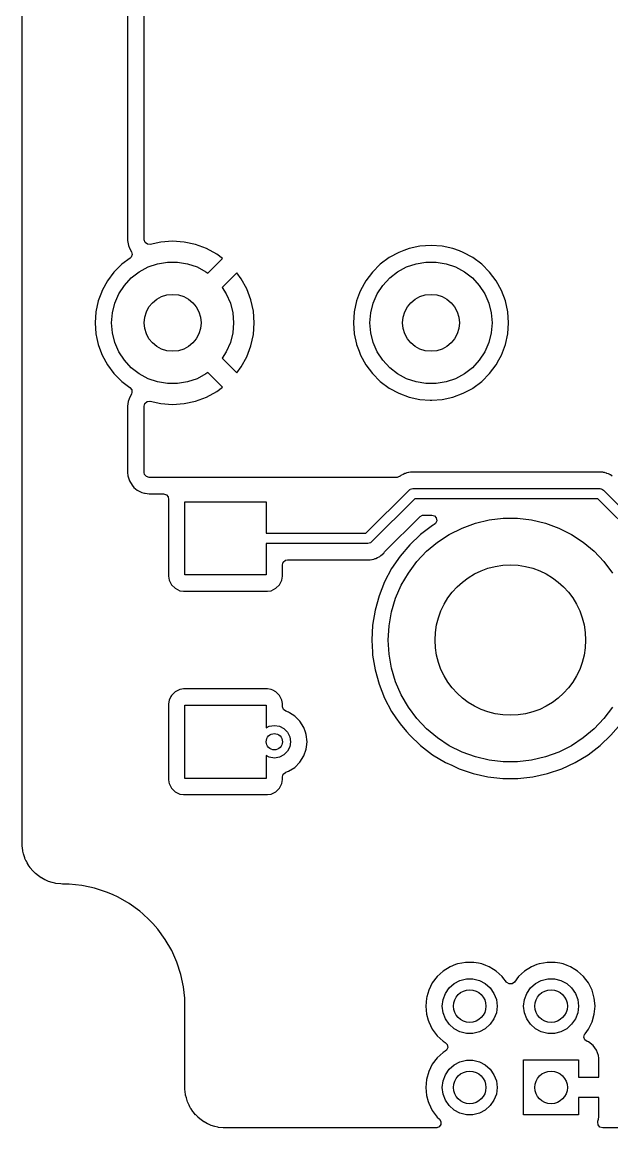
# Model space of a CAD drawing. Extents: x 0.71 to 7.56, y -5.16 to -0.79.
# Drawn here: x 0.709 to 1.279, y -5.157 to -4.087 of the extents above; entities that cross this region are included whole.
import ezdxf

# ---------------------------------------------------------------- set-up
doc = ezdxf.new("R2010")
doc.units = 0
doc.header["$MEASUREMENT"] = 0
doc.layers.add('BLACK', color=7, linetype='CONTINUOUS')

msp = doc.modelspace()

# ---------------------------------------------------------------- linework, layer by layer
at = {"layer": 'BLACK', "linetype": 'CONTINUOUS'}
for p, q in [((0.708865, -4.82014), (0.708762, -2.77289)), ((0.810807, -3.81559), (0.810807, -4.29759)), ((0.826772, -4.29731), (0.826772, -3.81559)), ((0.810807, -4.29759), (0.81083, -4.29823)), ((0.81083, -4.29823), (0.810834, -4.29834)), ((0.810834, -4.29834), (0.810834, -4.29834)), ((0.810834, -4.29834), (0.811826, -4.30323)), ((0.826784, -4.29766), (0.826772, -4.29731)), ((0.827745, -4.30023), (0.826784, -4.29766)), ((0.829947, -4.30188), (0.827745, -4.30023)), ((0.832691, -4.30208), (0.829947, -4.30188)), ((0.843096, -4.29981), (0.832691, -4.30208)), ((0.854331, -4.29901), (0.843096, -4.29981)), ((0.865565, -4.29981), (0.854331, -4.29901)), ((0.854331, -4.29901), (0.854331, -4.29901)), ((0.876571, -4.30221), (0.865565, -4.29981)), ((0.887124, -4.30615), (0.876571, -4.30221)), ((1.10433, -4.30294), (1.09366, -4.3037)), ((1.11501, -4.3037), (1.10433, -4.30294)), ((1.10433, -4.30294), (1.10433, -4.30294)), ((0.811826, -4.30323), (0.811826, -4.30324)), ((0.811826, -4.30324), (0.812787, -4.30581)), ((0.812787, -4.30581), (0.812787, -4.30581)), ((0.812787, -4.30581), (0.812787, -4.30581)), ((0.812787, -4.30581), (0.814538, -4.30913)), ((0.815085, -4.31183), (0.814087, -4.31439)), ((0.814538, -4.30913), (0.815085, -4.31183)), ((0.897009, -4.31154), (0.887124, -4.30615)), ((0.887124, -4.30615), (0.887124, -4.30615)), ((0.89701, -4.31154), (0.897009, -4.31154)), ((0.902621, -4.31574), (0.89701, -4.31154)), ((1.07317, -4.30972), (1.06378, -4.31485)), ((1.07818, -4.30785), (1.07317, -4.30972)), ((1.0832, -4.30598), (1.07818, -4.30785)), ((1.09365, -4.3037), (1.0832, -4.30598)), ((1.0832, -4.30598), (1.0832, -4.30598)), ((1.0832, -4.30598), (1.0832, -4.30598)), ((1.09366, -4.3037), (1.09365, -4.3037)), ((1.12546, -4.30598), (1.11501, -4.3037)), ((1.11501, -4.3037), (1.11501, -4.3037)), ((1.13175, -4.30832), (1.12546, -4.30598)), ((1.12546, -4.30598), (1.12546, -4.30598)), ((1.12546, -4.30598), (1.12546, -4.30598)), ((1.13549, -4.30972), (1.13175, -4.30832)), ((1.14489, -4.31485), (1.13549, -4.30972)), ((1.13549, -4.30972), (1.13549, -4.30972)), ((0.805207, -4.32126), (0.797639, -4.32883)), ((0.813146, -4.31532), (0.805207, -4.32126)), ((0.805207, -4.32126), (0.805207, -4.32126)), ((0.814087, -4.31439), (0.813146, -4.31532)), ((0.822031, -4.32851), (0.830609, -4.32387)), ((0.830609, -4.32387), (0.839834, -4.3207)), ((0.839834, -4.3207), (0.849454, -4.3191)), ((0.849454, -4.3191), (0.859207, -4.3191)), ((0.859207, -4.3191), (0.868828, -4.3207)), ((0.868828, -4.3207), (0.878053, -4.32387)), ((0.878053, -4.32387), (0.886631, -4.32851)), ((0.888441, -4.32992), (0.902621, -4.31574)), ((0.902621, -4.31574), (0.902621, -4.31574)), ((1.05521, -4.32126), (1.04764, -4.32883)), ((1.06378, -4.31485), (1.05521, -4.32126)), ((1.05521, -4.32126), (1.05521, -4.32126)), ((1.06378, -4.31485), (1.06378, -4.31485)), ((1.07203, -4.32851), (1.08061, -4.32387)), ((1.08061, -4.32387), (1.08983, -4.3207)), ((1.08983, -4.3207), (1.09945, -4.3191)), ((1.09945, -4.3191), (1.10921, -4.3191)), ((1.10921, -4.3191), (1.11883, -4.3207)), ((1.11883, -4.3207), (1.12805, -4.32387)), ((1.12805, -4.32387), (1.13663, -4.32851)), ((1.15345, -4.32126), (1.14489, -4.31485)), ((1.14489, -4.31485), (1.14489, -4.31485)), ((1.14489, -4.31485), (1.14489, -4.31485)), ((1.16102, -4.32883), (1.15345, -4.32126)), ((1.15345, -4.32126), (1.15345, -4.32126)), ((1.15345, -4.32126), (1.15345, -4.32126)), ((0.797639, -4.32883), (0.791225, -4.3374)), ((0.797639, -4.32883), (0.797639, -4.32883)), ((0.807728, -4.34168), (0.814334, -4.3345)), ((0.814334, -4.3345), (0.822031, -4.32851)), ((0.886631, -4.32851), (0.888441, -4.32992)), ((0.91654, -4.32966), (0.902352, -4.34385)), ((0.92074, -4.33527), (0.91654, -4.32966)), ((1.04764, -4.32883), (1.04122, -4.3374)), ((1.04764, -4.32883), (1.04764, -4.32883)), ((1.05773, -4.34168), (1.06433, -4.3345)), ((1.06433, -4.3345), (1.07203, -4.32851)), ((1.13663, -4.32851), (1.14433, -4.3345)), ((1.14433, -4.3345), (1.15093, -4.34168)), ((1.16744, -4.3374), (1.16102, -4.32883)), ((1.16102, -4.32883), (1.16102, -4.32883)), ((1.16102, -4.32883), (1.16102, -4.32883)), ((0.791225, -4.3374), (0.786096, -4.34679)), ((0.791225, -4.3374), (0.791225, -4.3374)), ((0.802393, -4.34985), (0.807728, -4.34168)), ((0.902352, -4.34385), (0.906268, -4.34985)), ((0.926138, -4.34516), (0.92074, -4.33527)), ((0.92074, -4.33527), (0.92074, -4.33527)), ((0.930074, -4.35571), (0.926138, -4.34516)), ((1.04122, -4.3374), (1.0361, -4.34679)), ((1.04122, -4.3374), (1.04122, -4.3374)), ((1.05239, -4.34985), (1.05773, -4.34168)), ((1.15093, -4.34168), (1.15627, -4.34985)), ((1.17257, -4.34679), (1.16744, -4.3374)), ((1.16744, -4.3374), (1.16744, -4.3374)), ((1.16744, -4.3374), (1.16744, -4.3374)), ((0.785434, -4.34856), (0.782355, -4.35682)), ((0.786096, -4.34679), (0.785434, -4.34856)), ((0.798475, -4.35878), (0.802393, -4.34985)), ((0.906268, -4.34985), (0.910186, -4.35878)), ((0.932468, -4.36672), (0.930074, -4.35571)), ((1.0353, -4.34893), (1.03236, -4.35682)), ((1.0361, -4.34679), (1.0353, -4.34893)), ((1.04848, -4.35878), (1.05239, -4.34985)), ((1.15627, -4.34985), (1.16019, -4.35878)), ((1.17631, -4.35682), (1.17257, -4.34679)), ((1.17257, -4.34679), (1.17257, -4.34679)), ((1.17257, -4.34679), (1.17257, -4.34679)), ((0.782355, -4.35682), (0.78008, -4.36728)), ((0.782355, -4.35682), (0.782355, -4.35682)), ((0.782355, -4.35682), (0.782355, -4.35682)), ((0.796081, -4.36823), (0.798475, -4.35878)), ((0.910186, -4.35878), (0.91258, -4.36823)), ((0.933272, -4.37795), (0.932468, -4.36672)), ((1.03236, -4.35682), (1.03008, -4.36728)), ((1.03236, -4.35682), (1.03236, -4.35682)), ((1.03236, -4.35682), (1.03236, -4.35682)), ((1.04608, -4.36823), (1.04848, -4.35878)), ((1.16019, -4.35878), (1.16258, -4.36823)), ((1.17858, -4.36728), (1.17631, -4.35682)), ((0.78008, -4.36728), (0.779317, -4.37795)), ((0.78008, -4.36728), (0.78008, -4.36728)), ((0.795276, -4.37795), (0.796081, -4.36823)), ((0.91258, -4.36823), (0.913386, -4.37795)), ((1.03008, -4.36728), (1.02932, -4.37795)), ((1.03008, -4.36728), (1.03008, -4.36728)), ((1.04528, -4.37795), (1.04608, -4.36823)), ((1.16258, -4.36823), (1.16339, -4.37795)), ((1.17934, -4.37795), (1.17858, -4.36728)), ((0.779317, -4.37795), (0.779317, -4.37795)), ((0.779317, -4.37795), (0.78008, -4.38863)), ((0.78008, -4.38863), (0.78008, -4.38863)), ((0.78008, -4.38863), (0.781074, -4.3932)), ((0.796081, -4.38767), (0.795276, -4.37795)), ((0.798475, -4.39713), (0.796081, -4.38767)), ((0.91258, -4.38767), (0.910186, -4.39713)), ((0.913386, -4.37795), (0.91258, -4.38767)), ((0.932468, -4.38919), (0.933272, -4.37795)), ((0.933272, -4.37795), (0.933272, -4.37795)), ((1.02932, -4.37795), (1.02932, -4.37795)), ((1.02932, -4.37795), (1.03008, -4.38863)), ((1.03008, -4.38863), (1.03008, -4.38863)), ((1.03008, -4.38863), (1.03226, -4.39865)), ((1.04608, -4.38767), (1.04528, -4.37795)), ((1.04848, -4.39713), (1.04608, -4.38767)), ((1.16258, -4.38767), (1.16019, -4.39713)), ((1.16339, -4.37795), (1.16258, -4.38767)), ((1.17631, -4.39909), (1.17858, -4.38863)), ((1.17858, -4.38863), (1.17934, -4.37795)), ((1.17934, -4.37795), (1.17934, -4.37795)), ((0.781074, -4.3932), (0.782355, -4.39909)), ((0.782355, -4.39909), (0.784614, -4.40514)), ((0.802393, -4.40606), (0.798475, -4.39713)), ((0.910186, -4.39713), (0.906268, -4.40606)), ((0.930074, -4.40019), (0.932468, -4.38919)), ((1.03226, -4.39865), (1.03236, -4.39909)), ((1.03236, -4.39909), (1.03475, -4.40551)), ((1.05239, -4.40606), (1.04848, -4.39713)), ((1.16019, -4.39713), (1.15627, -4.40606)), ((1.17257, -4.40911), (1.17631, -4.39909)), ((0.784614, -4.40514), (0.786096, -4.40911)), ((0.786096, -4.40911), (0.791225, -4.41851)), ((0.807728, -4.41423), (0.802393, -4.40606)), ((0.906268, -4.40606), (0.902352, -4.41205)), ((0.926138, -4.41075), (0.930074, -4.40019)), ((1.03475, -4.40551), (1.0361, -4.40911)), ((1.0361, -4.40911), (1.04122, -4.41851)), ((1.05773, -4.41423), (1.05239, -4.40606)), ((1.15627, -4.40606), (1.15093, -4.41423)), ((1.17009, -4.41365), (1.17257, -4.40911)), ((1.17257, -4.40911), (1.17257, -4.40911)), ((1.17257, -4.40911), (1.17257, -4.40911)), ((0.791225, -4.41851), (0.791225, -4.41851)), ((0.791225, -4.41851), (0.791225, -4.41851)), ((0.791225, -4.41851), (0.797639, -4.42708)), ((0.814334, -4.4214), (0.807728, -4.41423)), ((0.902352, -4.41205), (0.91654, -4.42624)), ((0.91654, -4.42624), (0.92074, -4.42063)), ((0.92074, -4.42063), (0.926138, -4.41075)), ((1.04122, -4.41851), (1.04122, -4.41851)), ((1.04122, -4.41851), (1.04122, -4.41851)), ((1.04122, -4.41851), (1.04764, -4.42708)), ((1.06433, -4.4214), (1.05773, -4.41423)), ((1.15093, -4.41423), (1.14433, -4.4214)), ((1.16102, -4.42708), (1.16744, -4.41851)), ((1.16744, -4.41851), (1.17009, -4.41365)), ((0.797639, -4.42708), (0.797639, -4.42708)), ((0.797639, -4.42708), (0.797639, -4.42708)), ((0.797639, -4.42708), (0.805207, -4.43464)), ((0.822031, -4.42739), (0.814334, -4.4214)), ((0.830609, -4.43203), (0.822031, -4.42739)), ((0.886631, -4.42739), (0.878053, -4.43203)), ((0.888441, -4.42598), (0.886631, -4.42739)), ((0.902621, -4.44016), (0.888441, -4.42598)), ((0.91654, -4.42624), (0.91654, -4.42624)), ((1.04764, -4.42708), (1.04764, -4.42708)), ((1.04764, -4.42708), (1.04764, -4.42708)), ((1.04764, -4.42708), (1.05521, -4.43464)), ((1.07203, -4.42739), (1.06433, -4.4214)), ((1.08061, -4.43203), (1.07203, -4.42739)), ((1.13663, -4.42739), (1.12805, -4.43203)), ((1.14433, -4.4214), (1.13663, -4.42739)), ((1.15345, -4.43464), (1.16102, -4.42708)), ((0.805207, -4.43464), (0.805207, -4.43464)), ((0.805207, -4.43464), (0.805207, -4.43464)), ((0.805207, -4.43464), (0.81309, -4.44055)), ((0.81309, -4.44055), (0.814738, -4.44275)), ((0.839834, -4.4352), (0.830609, -4.43203)), ((0.849454, -4.43681), (0.839834, -4.4352)), ((0.859207, -4.43681), (0.849454, -4.43681)), ((0.868828, -4.4352), (0.859207, -4.43681)), ((0.878053, -4.43203), (0.868828, -4.4352)), ((0.89701, -4.44436), (0.902621, -4.44016)), ((0.902621, -4.44016), (0.902621, -4.44016)), ((1.05521, -4.43464), (1.05521, -4.43464)), ((1.05521, -4.43464), (1.05521, -4.43464)), ((1.05521, -4.43464), (1.06378, -4.44106)), ((1.06378, -4.44106), (1.06378, -4.44106)), ((1.06378, -4.44106), (1.06378, -4.44106)), ((1.06378, -4.44106), (1.07317, -4.44619)), ((1.08983, -4.4352), (1.08061, -4.43203)), ((1.09945, -4.43681), (1.08983, -4.4352)), ((1.10921, -4.43681), (1.09945, -4.43681)), ((1.11883, -4.4352), (1.10921, -4.43681)), ((1.12805, -4.43203), (1.11883, -4.4352)), ((1.13549, -4.44619), (1.14431, -4.44137)), ((1.14431, -4.44137), (1.14489, -4.44106)), ((1.14489, -4.44106), (1.15345, -4.43464)), ((0.812229, -4.45146), (0.811454, -4.4541)), ((0.814518, -4.44663), (0.812229, -4.45146)), ((0.814934, -4.44549), (0.814464, -4.44661)), ((0.814464, -4.44661), (0.814518, -4.44663)), ((0.814738, -4.44275), (0.814934, -4.44549)), ((0.876571, -4.4537), (0.887124, -4.44976)), ((0.887124, -4.44976), (0.89701, -4.44436)), ((1.07317, -4.44619), (1.07317, -4.44619)), ((1.07317, -4.44619), (1.07317, -4.44619)), ((1.07317, -4.44619), (1.07317, -4.44619)), ((1.07317, -4.44619), (1.0832, -4.44993)), ((1.0832, -4.44993), (1.09366, -4.4522)), ((1.09366, -4.4522), (1.10357, -4.45291)), ((1.10504, -4.45292), (1.11501, -4.4522)), ((1.11501, -4.4522), (1.12546, -4.44993)), ((1.12546, -4.44993), (1.13549, -4.44619)), ((1.13549, -4.44619), (1.13549, -4.44619)), ((1.13549, -4.44619), (1.13549, -4.44619)), ((0.811454, -4.4541), (0.810807, -4.4586)), ((0.810807, -4.4586), (0.810807, -4.52268)), ((0.811454, -4.4541), (0.811454, -4.4541)), ((0.826772, -4.4586), (0.827547, -4.45596)), ((0.826772, -4.52268), (0.826772, -4.4586)), ((0.827547, -4.45596), (0.829626, -4.45416)), ((0.829626, -4.45416), (0.832348, -4.45377)), ((0.832348, -4.45377), (0.832691, -4.45383)), ((0.832691, -4.45383), (0.843096, -4.45609)), ((0.843096, -4.45609), (0.843096, -4.45609)), ((0.843096, -4.45609), (0.854331, -4.45689)), ((0.854331, -4.45689), (0.865565, -4.45609)), ((0.854331, -4.45689), (0.854331, -4.45689)), ((0.865565, -4.45609), (0.876571, -4.4537)), ((1.10357, -4.45291), (1.10433, -4.45297)), ((1.10433, -4.45297), (1.10504, -4.45292)), ((1.10433, -4.45297), (1.10433, -4.45297)), ((1.10433, -4.45297), (1.10433, -4.45297)), ((0.810807, -4.52268), (0.811172, -4.52607)), ((0.811172, -4.52607), (0.811566, -4.52788)), ((0.827213, -4.52471), (0.826772, -4.52268)), ((0.829014, -4.52678), (0.827213, -4.52471)), ((0.831654, -4.52756), (0.829014, -4.52678)), ((1.07118, -4.52756), (0.831654, -4.52756)), ((1.07156, -4.52754), (1.07118, -4.52756)), ((1.07366, -4.52675), (1.07156, -4.52754)), ((1.0737, -4.52683), (1.07366, -4.52675)), ((1.074, -4.52667), (1.0737, -4.52683)), ((1.07435, -4.52647), (1.074, -4.52667)), ((1.074, -4.52667), (1.074, -4.52667)), ((1.07457, -4.52635), (1.07435, -4.52647)), ((1.07525, -4.52588), (1.07457, -4.52635)), ((1.07576, -4.52546), (1.07525, -4.52588)), ((1.07728, -4.5248), (1.07576, -4.52546)), ((1.07576, -4.52546), (1.07576, -4.52546)), ((1.07751, -4.52469), (1.07728, -4.5248)), ((1.07895, -4.52388), (1.07751, -4.52469)), ((1.07959, -4.52372), (1.07895, -4.52388)), ((1.07895, -4.52388), (1.07895, -4.52388)), ((1.08038, -4.52346), (1.07959, -4.52372)), ((1.08098, -4.5232), (1.08038, -4.52346)), ((1.08262, -4.52297), (1.08098, -4.5232)), ((1.08287, -4.52293), (1.08262, -4.52297)), ((1.08448, -4.52253), (1.08287, -4.52293)), ((1.08697, -4.52262), (1.08448, -4.52253)), ((1.08448, -4.52253), (1.08448, -4.52253)), ((1.08448, -4.52253), (1.08448, -4.52253)), ((1.26553, -4.52262), (1.08697, -4.52262)), ((1.26636, -4.52255), (1.26553, -4.52262)), ((1.26664, -4.5225), (1.26636, -4.52255)), ((1.267, -4.52244), (1.26664, -4.5225)), ((1.26795, -4.52253), (1.267, -4.52244)), ((1.267, -4.52244), (1.267, -4.52244)), ((1.26865, -4.52261), (1.26795, -4.52253)), ((1.2689, -4.52262), (1.26865, -4.52261)), ((1.27056, -4.52262), (1.2689, -4.52262)), ((1.27119, -4.52279), (1.27056, -4.52262)), ((1.27056, -4.52262), (1.27056, -4.52262)), ((1.27201, -4.52295), (1.27119, -4.52279)), ((1.27266, -4.52302), (1.27201, -4.52295)), ((1.27287, -4.5231), (1.27266, -4.52302)), ((1.27266, -4.52302), (1.27266, -4.52302)), ((1.27266, -4.52302), (1.27266, -4.52302)), ((1.2742, -4.52363), (1.27287, -4.5231)), ((1.27444, -4.52371), (1.2742, -4.52363)), ((1.27604, -4.52415), (1.27444, -4.52371)), ((1.2766, -4.52449), (1.27604, -4.52415)), ((1.27734, -4.52486), (1.2766, -4.52449)), ((1.27761, -4.52497), (1.27734, -4.52486)), ((1.27795, -4.5251), (1.27761, -4.52497)), ((1.27927, -4.52611), (1.27795, -4.5251)), ((1.27948, -4.52625), (1.27927, -4.52611)), ((0.811566, -4.52788), (0.811613, -4.5281)), ((0.811613, -4.5281), (0.812507, -4.53092)), ((0.812507, -4.53092), (0.812508, -4.53092)), ((0.812508, -4.53092), (0.812508, -4.53092)), ((0.812508, -4.53092), (0.815148, -4.53516)), ((0.815148, -4.53516), (0.816949, -4.53724)), ((0.816949, -4.53724), (0.816949, -4.53724)), ((0.816949, -4.53724), (0.816949, -4.53724)), ((0.816949, -4.53724), (0.820003, -4.53996)), ((1.08545, -4.53873), (1.08661, -4.53839)), ((1.08661, -4.53839), (1.26772, -4.53839)), ((1.26772, -4.53839), (1.26859, -4.53851)), ((0.820003, -4.53996), (0.820003, -4.53996)), ((0.820003, -4.53996), (0.820003, -4.53996)), ((0.820003, -4.53996), (0.824516, -4.5421)), ((0.824516, -4.5421), (0.824516, -4.5421)), ((0.824516, -4.5421), (0.824516, -4.5421)), ((0.824516, -4.5421), (0.827156, -4.54288)), ((0.827156, -4.54288), (0.827156, -4.54288)), ((0.827156, -4.54288), (0.827156, -4.54288)), ((0.827156, -4.54288), (0.827778, -4.54297)), ((0.827778, -4.54297), (0.831654, -4.54352)), ((0.831654, -4.54352), (0.845674, -4.54352)), ((0.845674, -4.54352), (0.848314, -4.5443)), ((0.848314, -4.5443), (0.850115, -4.54638)), ((0.850115, -4.54638), (0.850507, -4.5491)), ((0.850496, -4.54917), (0.850374, -4.54994)), ((0.850507, -4.5491), (0.850496, -4.54917)), ((1.04127, -4.58169), (1.08313, -4.53983)), ((1.08865, -4.54823), (1.04679, -4.59009)), ((1.08313, -4.53983), (1.08384, -4.5393)), ((1.08384, -4.5393), (1.08395, -4.53917)), ((1.08395, -4.53917), (1.08406, -4.53914)), ((1.08406, -4.53914), (1.08426, -4.53899)), ((1.08426, -4.53899), (1.08545, -4.53873)), ((1.26568, -4.54823), (1.08865, -4.54823)), ((1.31739, -4.59994), (1.26568, -4.54823)), ((1.26859, -4.53851), (1.26876, -4.5385)), ((1.26876, -4.5385), (1.26886, -4.53855)), ((1.26886, -4.53855), (1.2691, -4.53859)), ((1.2691, -4.53859), (1.27013, -4.53924)), ((1.27013, -4.53924), (1.2712, -4.53983)), ((1.2712, -4.53983), (1.3229, -4.59154)), ((0.850374, -4.54994), (0.850374, -4.62329)), ((0.866142, -4.62205), (0.866142, -4.55118)), ((0.866142, -4.55118), (0.944882, -4.55118)), ((0.944882, -4.55118), (0.944882, -4.58169)), ((1.05948, -4.5997), (1.09375, -4.56543)), ((1.09375, -4.56543), (1.09617, -4.56411)), ((1.09617, -4.56411), (1.09721, -4.564)), ((1.09721, -4.564), (1.10502, -4.564)), ((1.10502, -4.564), (1.10766, -4.56477)), ((1.10766, -4.56477), (1.10946, -4.56685)), ((1.10985, -4.56957), (1.10871, -4.57207)), ((1.10946, -4.56685), (1.10985, -4.56957)), ((1.14723, -4.57189), (1.16059, -4.56872)), ((1.16059, -4.56872), (1.17423, -4.56713)), ((1.17423, -4.56713), (1.18797, -4.56713)), ((1.18797, -4.56713), (1.20161, -4.56872)), ((1.20161, -4.56872), (1.21498, -4.57189)), ((1.10586, -4.57407), (1.0943, -4.58285)), ((1.1065, -4.57368), (1.10586, -4.57407)), ((1.10753, -4.57306), (1.1065, -4.57368)), ((1.10871, -4.57207), (1.10753, -4.57306)), ((1.12205, -4.58275), (1.13432, -4.57659)), ((1.13432, -4.57659), (1.14723, -4.57189)), ((1.21498, -4.57189), (1.22788, -4.57659)), ((1.22788, -4.57659), (1.24016, -4.58275)), ((0.944882, -4.58169), (1.04127, -4.58169)), ((1.04331, -4.59154), (0.944882, -4.59154)), ((0.944882, -4.59154), (0.944882, -4.62205)), ((1.04448, -4.59119), (1.04331, -4.59154)), ((1.04567, -4.59093), (1.04448, -4.59119)), ((1.04586, -4.59078), (1.04567, -4.59093)), ((1.04597, -4.59075), (1.04586, -4.59078)), ((1.04608, -4.59062), (1.04597, -4.59075)), ((1.04679, -4.59009), (1.04608, -4.59062)), ((1.0943, -4.58285), (1.08376, -4.59284)), ((1.0943, -4.58285), (1.0943, -4.58285)), ((1.10005, -4.59913), (1.11057, -4.5903)), ((1.11057, -4.5903), (1.12205, -4.58275)), ((1.24016, -4.58275), (1.25163, -4.5903)), ((1.25163, -4.5903), (1.26215, -4.59913)), ((1.05593, -4.60325), (1.0571, -4.60208)), ((1.0571, -4.60208), (1.05728, -4.60191)), ((1.05728, -4.60191), (1.05857, -4.60087)), ((1.05857, -4.60087), (1.05895, -4.60033)), ((1.05895, -4.60033), (1.05948, -4.5997)), ((1.08376, -4.59284), (1.07437, -4.6039)), ((1.09062, -4.60912), (1.10005, -4.59913)), ((1.26215, -4.59913), (1.27158, -4.60912)), ((0.96065, -4.61219), (0.961425, -4.60955)), ((0.96065, -4.62329), (0.96065, -4.61219)), ((0.961425, -4.60955), (0.963504, -4.60774)), ((0.963504, -4.60774), (0.965531, -4.6073)), ((0.965531, -4.6073), (1.04295, -4.6073)), ((1.04295, -4.6073), (1.04544, -4.60739)), ((1.04544, -4.60739), (1.04705, -4.607)), ((1.04705, -4.607), (1.0473, -4.60695)), ((1.0473, -4.60695), (1.04894, -4.60672)), ((1.04894, -4.60672), (1.04954, -4.60646)), ((1.04954, -4.60646), (1.05033, -4.6062)), ((1.05033, -4.6062), (1.05097, -4.60604)), ((1.05097, -4.60604), (1.05241, -4.60523)), ((1.05241, -4.60523), (1.05264, -4.60512)), ((1.05264, -4.60512), (1.05416, -4.60446)), ((1.05416, -4.60446), (1.05467, -4.60404)), ((1.05467, -4.60404), (1.05535, -4.60358)), ((1.05535, -4.60358), (1.05593, -4.60325)), ((1.07437, -4.6039), (1.06622, -4.61592)), ((1.08242, -4.62014), (1.09062, -4.60912)), ((1.27158, -4.60912), (1.27978, -4.62014)), ((0.850374, -4.62329), (0.850647, -4.62501)), ((0.944882, -4.62205), (0.866142, -4.62205)), ((0.960065, -4.62698), (0.96065, -4.62329)), ((1.06622, -4.61592), (1.05942, -4.62874)), ((1.06622, -4.61592), (1.06622, -4.61592)), ((1.07556, -4.63203), (1.08242, -4.62014)), ((0.850647, -4.62501), (0.850959, -4.62698)), ((0.850959, -4.62698), (0.853226, -4.63143)), ((0.853226, -4.63143), (0.853226, -4.63143)), ((0.853226, -4.63143), (0.853227, -4.63143)), ((0.853227, -4.63143), (0.856758, -4.63496)), ((0.954265, -4.63496), (0.957797, -4.63143)), ((0.957797, -4.63143), (0.960065, -4.62698)), ((0.960065, -4.62698), (0.960065, -4.62698)), ((0.960065, -4.62698), (0.960065, -4.62698)), ((1.05942, -4.62874), (1.05405, -4.64223)), ((1.05942, -4.62874), (1.05942, -4.62874)), ((1.07012, -4.64464), (1.07556, -4.63203)), ((0.856758, -4.63496), (0.856758, -4.63496)), ((0.856758, -4.63496), (0.856758, -4.63496)), ((0.856758, -4.63496), (0.861208, -4.63723)), ((0.861208, -4.63723), (0.861209, -4.63723)), ((0.861209, -4.63723), (0.864901, -4.63781)), ((0.864901, -4.63781), (0.864901, -4.63781)), ((0.864901, -4.63781), (0.946123, -4.63781)), ((0.946123, -4.63781), (0.949815, -4.63723)), ((0.949815, -4.63723), (0.954265, -4.63496)), ((1.05405, -4.64223), (1.05016, -4.65622)), ((1.05405, -4.64223), (1.05405, -4.64223)), ((1.06618, -4.6578), (1.07012, -4.64464)), ((1.05016, -4.65622), (1.04781, -4.67054)), ((1.05016, -4.65622), (1.05016, -4.65622)), ((1.06379, -4.67133), (1.06618, -4.6578)), ((1.04781, -4.67054), (1.04703, -4.68504)), ((1.04781, -4.67054), (1.04781, -4.67054)), ((1.04781, -4.67054), (1.04781, -4.67054)), ((1.06299, -4.68504), (1.06379, -4.67133)), ((1.04703, -4.68504), (1.04767, -4.69685)), ((1.06379, -4.69875), (1.06299, -4.68504)), ((1.04767, -4.69685), (1.04781, -4.69954)), ((1.06618, -4.71228), (1.06379, -4.69875)), ((1.04781, -4.69954), (1.04781, -4.69954)), ((1.04781, -4.69954), (1.05016, -4.71386)), ((1.05016, -4.71386), (1.05016, -4.71386)), ((1.05016, -4.71386), (1.05405, -4.72785)), ((1.07012, -4.72544), (1.06618, -4.71228)), ((1.05405, -4.72785), (1.05405, -4.72785)), ((1.05405, -4.72785), (1.05942, -4.74134)), ((1.07556, -4.73805), (1.07012, -4.72544)), ((0.852763, -4.73956), (0.850959, -4.7431)), ((0.853226, -4.73865), (0.852763, -4.73956)), ((0.853227, -4.73865), (0.853226, -4.73865)), ((0.853226, -4.73865), (0.853226, -4.73865)), ((0.856758, -4.73512), (0.853227, -4.73865)), ((0.861209, -4.73285), (0.856758, -4.73512)), ((0.856758, -4.73512), (0.856758, -4.73512)), ((0.856758, -4.73512), (0.856758, -4.73512)), ((0.861713, -4.73277), (0.861209, -4.73285)), ((0.864901, -4.73226), (0.861713, -4.73277)), ((0.946123, -4.73226), (0.864901, -4.73226)), ((0.949815, -4.73285), (0.946123, -4.73226)), ((0.951241, -4.73358), (0.949815, -4.73285)), ((0.954265, -4.73512), (0.951241, -4.73358)), ((0.954266, -4.73512), (0.954265, -4.73512)), ((0.957797, -4.73865), (0.954266, -4.73512)), ((0.954266, -4.73512), (0.954266, -4.73512)), ((0.960065, -4.7431), (0.957797, -4.73865)), ((0.957797, -4.73865), (0.957797, -4.73865)), ((0.957797, -4.73865), (0.957797, -4.73865)), ((1.05942, -4.74134), (1.05942, -4.74134)), ((1.05942, -4.74134), (1.06622, -4.75416)), ((1.08242, -4.74994), (1.07556, -4.73805)), ((0.850959, -4.7431), (0.850374, -4.74679)), ((0.850374, -4.74679), (0.850374, -4.82014)), ((0.866142, -4.8189), (0.866142, -4.74803)), ((0.866142, -4.74803), (0.944882, -4.74803)), ((0.944882, -4.74803), (0.944882, -4.77002)), ((0.960574, -4.74631), (0.960065, -4.7431)), ((0.96065, -4.74679), (0.960574, -4.74631)), ((0.96065, -4.74937), (0.96065, -4.74679)), ((0.96067, -4.74982), (0.96065, -4.74937)), ((0.961684, -4.75238), (0.96067, -4.74982)), ((0.963919, -4.75398), (0.961684, -4.75238)), ((1.09062, -4.76096), (1.08242, -4.74994)), ((1.27978, -4.74994), (1.27158, -4.76096)), ((0.966517, -4.75489), (0.963919, -4.75398)), ((0.967577, -4.75556), (0.966517, -4.75489)), ((0.966517, -4.75489), (0.966517, -4.75489)), ((0.97253, -4.75867), (0.967577, -4.75556)), ((0.977552, -4.76369), (0.97253, -4.75867)), ((1.06622, -4.75416), (1.06622, -4.75416)), ((1.06622, -4.75416), (1.06622, -4.75416)), ((1.06622, -4.75416), (1.07029, -4.76017)), ((1.07029, -4.76017), (1.07437, -4.76618)), ((1.10005, -4.77095), (1.09062, -4.76096)), ((1.27158, -4.76096), (1.26215, -4.77095)), ((0.944882, -4.77002), (0.947889, -4.76849)), ((0.947889, -4.76849), (0.952756, -4.76772)), ((0.952756, -4.76772), (0.957622, -4.76849)), ((0.957622, -4.76849), (0.962012, -4.77072)), ((0.962012, -4.77072), (0.965496, -4.77421)), ((0.98133, -4.7697), (0.977552, -4.76369)), ((0.982961, -4.77436), (0.98133, -4.7697)), ((1.07437, -4.76618), (1.08065, -4.77358)), ((1.08065, -4.77358), (1.08376, -4.77724)), ((1.11057, -4.77978), (1.10005, -4.77095)), ((1.26215, -4.77095), (1.25163, -4.77978)), ((1.27844, -4.77724), (1.28784, -4.76618)), ((0.965496, -4.77421), (0.967733, -4.7786)), ((0.967733, -4.7786), (0.968504, -4.78346)), ((0.968504, -4.78346), (0.967733, -4.78833)), ((0.983676, -4.77641), (0.982961, -4.77436)), ((0.984471, -4.78346), (0.983676, -4.77641)), ((0.983676, -4.77641), (0.983676, -4.77641)), ((0.983898, -4.78855), (0.984471, -4.78346)), ((0.984471, -4.78346), (0.984471, -4.78346)), ((1.08376, -4.77724), (1.0943, -4.78723)), ((1.12205, -4.78733), (1.11057, -4.77978)), ((1.25163, -4.77978), (1.24016, -4.78733)), ((1.2679, -4.78723), (1.27844, -4.77724)), ((0.965496, -4.79272), (0.962012, -4.7962)), ((0.967733, -4.78833), (0.965496, -4.79272)), ((0.98133, -4.79723), (0.983676, -4.79052)), ((0.983676, -4.79052), (0.983898, -4.78855)), ((1.0943, -4.78723), (1.10586, -4.79601)), ((1.13432, -4.79349), (1.12205, -4.78733)), ((1.14723, -4.79819), (1.13432, -4.79349)), ((1.22788, -4.79349), (1.21498, -4.79819)), ((1.24016, -4.78733), (1.22788, -4.79349)), ((1.25634, -4.79601), (1.2679, -4.78723)), ((0.947889, -4.79844), (0.944882, -4.79691)), ((0.944882, -4.79691), (0.944882, -4.8189)), ((0.952756, -4.79921), (0.947889, -4.79844)), ((0.957622, -4.79844), (0.952756, -4.79921)), ((0.962012, -4.7962), (0.957622, -4.79844)), ((0.97253, -4.80826), (0.977552, -4.80324)), ((0.977552, -4.80324), (0.98133, -4.79723)), ((1.10586, -4.79601), (1.1183, -4.8035)), ((1.1183, -4.8035), (1.1183, -4.8035)), ((1.1183, -4.8035), (1.1183, -4.8035)), ((1.1183, -4.8035), (1.1183, -4.8035)), ((1.1183, -4.8035), (1.12434, -4.80629)), ((1.16059, -4.80136), (1.14723, -4.79819)), ((1.17423, -4.80295), (1.16059, -4.80136)), ((1.18797, -4.80295), (1.17423, -4.80295)), ((1.20161, -4.80136), (1.18797, -4.80295)), ((1.21498, -4.79819), (1.20161, -4.80136)), ((1.23073, -4.80959), (1.2439, -4.8035)), ((1.2439, -4.8035), (1.25634, -4.79601)), ((0.96065, -4.81756), (0.961425, -4.81492)), ((0.961425, -4.81492), (0.963503, -4.81312)), ((0.963503, -4.81312), (0.963919, -4.81295)), ((0.963919, -4.81295), (0.966517, -4.81204)), ((0.966517, -4.81204), (0.97253, -4.80826)), ((1.12434, -4.80629), (1.13148, -4.80959)), ((1.13148, -4.80959), (1.14523, -4.81423)), ((1.14523, -4.81423), (1.15941, -4.81735)), ((1.20279, -4.81735), (1.21697, -4.81423)), ((1.21697, -4.81423), (1.23073, -4.80959)), ((0.708869, -4.88387), (0.708865, -4.82014)), ((0.850374, -4.82014), (0.850785, -4.82274)), ((0.850785, -4.82274), (0.850959, -4.82383)), ((0.850959, -4.82383), (0.853226, -4.82828)), ((0.944882, -4.8189), (0.866142, -4.8189)), ((0.957797, -4.82828), (0.960065, -4.82383)), ((0.960065, -4.82383), (0.96065, -4.82014)), ((0.960065, -4.82383), (0.960065, -4.82383)), ((0.960065, -4.82383), (0.960065, -4.82383)), ((0.96065, -4.82014), (0.96065, -4.81756)), ((0.96065, -4.82014), (0.96065, -4.82014)), ((0.96065, -4.82014), (0.96065, -4.82014)), ((1.15941, -4.81735), (1.17384, -4.81892)), ((1.17384, -4.81892), (1.17384, -4.81892)), ((1.17384, -4.81892), (1.18836, -4.81892)), ((1.18836, -4.81892), (1.20279, -4.81735)), ((1.18836, -4.81892), (1.18836, -4.81892)), ((0.853226, -4.82828), (0.853226, -4.82828)), ((0.853226, -4.82828), (0.853227, -4.82828)), ((0.853227, -4.82828), (0.856758, -4.83181)), ((0.856758, -4.83181), (0.856758, -4.83181)), ((0.856758, -4.83181), (0.856758, -4.83181)), ((0.856758, -4.83181), (0.861208, -4.83408)), ((0.861208, -4.83408), (0.861209, -4.83408)), ((0.861209, -4.83408), (0.864901, -4.83467)), ((0.864901, -4.83467), (0.864901, -4.83467)), ((0.864901, -4.83467), (0.946123, -4.83467)), ((0.946123, -4.83467), (0.949815, -4.83408)), ((0.949815, -4.83408), (0.954265, -4.83181)), ((0.954265, -4.83181), (0.957797, -4.82828)), ((0.70888, -4.88411), (0.708869, -4.88387)), ((0.709327, -4.88865), (0.70888, -4.88411)), ((0.70947, -4.88944), (0.709327, -4.88865)), ((0.710173, -4.89206), (0.70947, -4.88944)), ((0.711287, -4.89573), (0.710173, -4.89206)), ((0.711534, -4.89638), (0.711287, -4.89573)), ((0.712772, -4.89903), (0.711534, -4.89638)), ((0.71283, -4.89915), (0.712772, -4.89903)), ((0.713621, -4.90063), (0.71283, -4.89915)), ((0.714597, -4.90245), (0.713621, -4.90063)), ((0.71475, -4.9027), (0.714597, -4.90245)), ((0.716574, -4.90531), (0.71475, -4.9027)), ((0.716687, -4.90546), (0.716574, -4.90531)), ((0.71902, -4.9083), (0.716687, -4.90546)), ((0.71918, -4.90848), (0.71902, -4.9083)), ((0.721444, -4.91074), (0.71918, -4.90848)), ((0.721622, -4.9109), (0.721444, -4.91074)), ((0.724464, -4.91323), (0.721622, -4.9109)), ((0.724613, -4.91335), (0.724464, -4.91323)), ((0.727218, -4.91517), (0.724613, -4.91335)), ((0.727467, -4.91532), (0.727218, -4.91517)), ((0.730772, -4.91709), (0.727467, -4.91532)), ((0.73089, -4.91715), (0.730772, -4.91709)), ((0.731631, -4.9175), (0.73089, -4.91715)), ((0.733544, -4.91839), (0.731631, -4.9175)), ((0.73419, -4.91863), (0.733544, -4.91839)), ((0.737861, -4.91975), (0.73419, -4.91863)), ((0.740484, -4.92045), (0.737861, -4.91975)), ((0.741269, -4.92059), (0.740484, -4.92045)), ((0.746242, -4.92108), (0.741269, -4.92059)), ((0.747835, -4.92122), (0.746242, -4.92108)), ((0.747925, -4.92123), (0.747835, -4.92122)), ((0.748138, -4.92124), (0.747925, -4.92123)), ((0.754222, -4.92124), (0.748138, -4.92124)), ((0.766536, -4.92253), (0.754222, -4.92124)), ((0.754222, -4.92124), (0.754222, -4.92124)), ((0.768205, -4.92289), (0.766536, -4.92253)), ((0.778648, -4.92511), (0.768205, -4.92289)), ((0.790423, -4.92893), (0.778648, -4.92511)), ((0.778648, -4.92511), (0.778648, -4.92511)), ((0.790424, -4.92893), (0.790423, -4.92893)), ((0.790423, -4.92893), (0.790423, -4.92893)), ((0.79616, -4.93149), (0.790424, -4.92893)), ((0.801735, -4.93397), (0.79616, -4.93149)), ((0.812458, -4.94016), (0.801735, -4.93397)), ((0.801735, -4.93397), (0.801735, -4.93397)), ((0.822475, -4.94744), (0.812458, -4.94016)), ((0.812458, -4.94016), (0.812458, -4.94016)), ((0.825455, -4.95012), (0.822475, -4.94744)), ((0.822475, -4.94744), (0.822475, -4.94744)), ((0.831677, -4.95572), (0.825455, -4.95012)), ((0.835141, -4.95957), (0.831677, -4.95572)), ((0.839962, -4.96493), (0.835141, -4.95957)), ((0.84724, -4.97494), (0.839962, -4.96493)), ((0.839962, -4.96493), (0.839962, -4.96493)), ((0.85343, -4.98567), (0.84724, -4.97494)), ((0.84724, -4.97494), (0.84724, -4.97494)), ((0.858467, -4.99698), (0.85343, -4.98567)), ((0.85343, -4.98567), (0.85343, -4.98567)), ((0.85343, -4.98567), (0.85343, -4.98567)), ((0.862293, -5.00875), (0.858467, -4.99698)), ((1.1301, -4.99847), (1.12805, -4.99926)), ((1.13426, -4.99769), (1.1301, -4.99847)), ((1.1301, -4.99847), (1.1301, -4.99847)), ((1.1301, -4.99847), (1.1301, -4.99847)), ((1.13781, -4.99703), (1.13426, -4.99769)), ((1.14566, -4.99703), (1.13781, -4.99703)), ((1.15026, -4.99789), (1.14566, -4.99703)), ((1.15337, -4.99847), (1.15026, -4.99789)), ((1.15746, -5.00005), (1.15337, -4.99847)), ((1.15337, -4.99847), (1.15337, -4.99847)), ((1.20884, -4.99847), (1.20679, -4.99926)), ((1.213, -4.99769), (1.20884, -4.99847)), ((1.20884, -4.99847), (1.20884, -4.99847)), ((1.20884, -4.99847), (1.20884, -4.99847)), ((1.21655, -4.99703), (1.213, -4.99769)), ((1.2244, -4.99703), (1.21655, -4.99703)), ((1.229, -4.99789), (1.2244, -4.99703)), ((1.23211, -4.99847), (1.229, -4.99789)), ((1.2362, -5.00005), (1.23211, -4.99847)), ((1.23211, -4.99847), (1.23211, -4.99847)), ((0.864867, -5.02087), (0.862293, -5.00875)), ((1.11611, -5.00544), (1.11031, -5.01072)), ((1.12278, -5.0013), (1.11611, -5.00544)), ((1.12805, -4.99926), (1.12278, -5.0013)), ((1.12278, -5.0013), (1.12278, -5.0013)), ((1.16069, -5.0013), (1.15746, -5.00005)), ((1.16482, -5.00386), (1.16069, -5.0013)), ((1.16069, -5.0013), (1.16069, -5.0013)), ((1.16736, -5.00544), (1.16482, -5.00386)), ((1.17316, -5.01072), (1.16736, -5.00544)), ((1.19485, -5.00544), (1.18905, -5.01072)), ((1.20152, -5.0013), (1.19485, -5.00544)), ((1.20679, -4.99926), (1.20152, -5.0013)), ((1.20152, -5.0013), (1.20152, -5.0013)), ((1.23943, -5.0013), (1.2362, -5.00005)), ((1.24356, -5.00386), (1.23943, -5.0013)), ((1.23943, -5.0013), (1.23943, -5.0013)), ((1.2461, -5.00544), (1.24356, -5.00386)), ((1.2519, -5.01072), (1.2461, -5.00544)), ((1.2461, -5.00544), (1.2461, -5.00544)), ((1.10558, -5.01698), (1.10208, -5.02401)), ((1.11031, -5.01072), (1.10558, -5.01698)), ((1.10558, -5.01698), (1.10558, -5.01698)), ((1.12184, -5.02175), (1.12664, -5.0175)), ((1.12664, -5.0175), (1.13231, -5.01452)), ((1.13231, -5.01452), (1.13853, -5.01299)), ((1.13853, -5.01299), (1.14494, -5.01299)), ((1.14494, -5.01299), (1.15116, -5.01452)), ((1.15116, -5.01452), (1.15683, -5.0175)), ((1.15683, -5.0175), (1.16162, -5.02175)), ((1.17396, -5.01179), (1.17316, -5.01072)), ((1.17721, -5.01608), (1.17396, -5.01179)), ((1.17764, -5.01658), (1.17721, -5.01608)), ((1.18004, -5.01791), (1.17764, -5.01658)), ((1.18279, -5.01772), (1.18004, -5.01791)), ((1.185, -5.01608), (1.18279, -5.01772)), ((1.18905, -5.01072), (1.185, -5.01608)), ((1.20058, -5.02175), (1.20538, -5.0175)), ((1.20538, -5.0175), (1.21105, -5.01452)), ((1.21105, -5.01452), (1.21727, -5.01299)), ((1.21727, -5.01299), (1.22368, -5.01299)), ((1.22368, -5.01299), (1.2299, -5.01452)), ((1.2299, -5.01452), (1.23557, -5.0175)), ((1.23557, -5.0175), (1.24036, -5.02175)), ((1.25421, -5.01378), (1.2519, -5.01072)), ((1.25663, -5.01698), (1.25421, -5.01378)), ((1.25916, -5.02206), (1.25663, -5.01698)), ((1.25663, -5.01698), (1.25663, -5.01698)), ((0.866022, -5.03185), (0.864867, -5.02087)), ((1.10029, -5.03031), (1.09993, -5.03156)), ((1.10208, -5.02401), (1.10029, -5.03031)), ((1.10208, -5.02401), (1.10208, -5.02401)), ((1.11593, -5.03301), (1.1182, -5.02702)), ((1.1182, -5.02702), (1.12184, -5.02175)), ((1.16162, -5.02175), (1.16526, -5.02702)), ((1.16526, -5.02702), (1.16753, -5.03301)), ((1.19467, -5.03301), (1.19694, -5.02702)), ((1.19694, -5.02702), (1.20058, -5.02175)), ((1.24036, -5.02175), (1.244, -5.02702)), ((1.244, -5.02702), (1.24628, -5.03301)), ((1.26012, -5.02401), (1.25916, -5.02206)), ((1.26227, -5.03156), (1.26012, -5.02401)), ((0.866161, -5.03318), (0.866022, -5.03185)), ((0.866161, -5.118), (0.866161, -5.03318)), ((1.09993, -5.03156), (1.09921, -5.03937)), ((1.09921, -5.03937), (1.09921, -5.03937)), ((1.09921, -5.03937), (1.09993, -5.04718)), ((1.11516, -5.03937), (1.11593, -5.03301)), ((1.11593, -5.04573), (1.11516, -5.03937)), ((1.16753, -5.03301), (1.16831, -5.03937)), ((1.16831, -5.03937), (1.16753, -5.04573)), ((1.1939, -5.03937), (1.19467, -5.03301)), ((1.19467, -5.04573), (1.1939, -5.03937)), ((1.24628, -5.03301), (1.24705, -5.03937)), ((1.24705, -5.03937), (1.24628, -5.04573)), ((1.26273, -5.03652), (1.26227, -5.03156)), ((1.26227, -5.04718), (1.263, -5.03937)), ((1.263, -5.03937), (1.26273, -5.03652)), ((1.263, -5.03937), (1.263, -5.03937)), ((1.09993, -5.04718), (1.09993, -5.04718)), ((1.09993, -5.04718), (1.09993, -5.04718)), ((1.09993, -5.04718), (1.10155, -5.05288)), ((1.1182, -5.05172), (1.11593, -5.04573)), ((1.12184, -5.05699), (1.1182, -5.05172)), ((1.16526, -5.05172), (1.16162, -5.05699)), ((1.16753, -5.04573), (1.16526, -5.05172)), ((1.19694, -5.05172), (1.19467, -5.04573)), ((1.20058, -5.05699), (1.19694, -5.05172)), ((1.244, -5.05172), (1.24036, -5.05699)), ((1.24628, -5.04573), (1.244, -5.05172)), ((1.26012, -5.05473), (1.26227, -5.04718)), ((1.10155, -5.05288), (1.10208, -5.05473)), ((1.10208, -5.05473), (1.10558, -5.06176)), ((1.10558, -5.06176), (1.10558, -5.06176)), ((1.10558, -5.06176), (1.11031, -5.06802)), ((1.12664, -5.06124), (1.12184, -5.05699)), ((1.13231, -5.06422), (1.12664, -5.06124)), ((1.15683, -5.06124), (1.15116, -5.06422)), ((1.16162, -5.05699), (1.15683, -5.06124)), ((1.20538, -5.06124), (1.20058, -5.05699)), ((1.21105, -5.06422), (1.20538, -5.06124)), ((1.23557, -5.06124), (1.2299, -5.06422)), ((1.24036, -5.05699), (1.23557, -5.06124)), ((1.2533, -5.06616), (1.25663, -5.06176)), ((1.25663, -5.06176), (1.26012, -5.05473)), ((1.11031, -5.06802), (1.11611, -5.0733)), ((1.11611, -5.0733), (1.11611, -5.0733)), ((1.11611, -5.0733), (1.11818, -5.07459)), ((1.13853, -5.06575), (1.13231, -5.06422)), ((1.14494, -5.06575), (1.13853, -5.06575)), ((1.15116, -5.06422), (1.14494, -5.06575)), ((1.21727, -5.06575), (1.21105, -5.06422)), ((1.22368, -5.06575), (1.21727, -5.06575)), ((1.2299, -5.06422), (1.22368, -5.06575)), ((1.25233, -5.06945), (1.25291, -5.06676)), ((1.25329, -5.07203), (1.25233, -5.06945)), ((1.25291, -5.06676), (1.2533, -5.06616)), ((1.25549, -5.07368), (1.25329, -5.07203)), ((1.25658, -5.07408), (1.25549, -5.07368)), ((1.11611, -5.08418), (1.11031, -5.08946)), ((1.11818, -5.08289), (1.11611, -5.08418)), ((1.11611, -5.08418), (1.11611, -5.08418)), ((1.11818, -5.07459), (1.12002, -5.07664)), ((1.11935, -5.08187), (1.11818, -5.08289)), ((1.12045, -5.07935), (1.11935, -5.08187)), ((1.12002, -5.07664), (1.12045, -5.07935)), ((1.26111, -5.07747), (1.25658, -5.07408)), ((1.25658, -5.07408), (1.25658, -5.07408)), ((1.2645, -5.082), (1.26111, -5.07747)), ((1.26111, -5.07747), (1.26111, -5.07747)), ((1.26648, -5.08731), (1.2645, -5.082)), ((1.2645, -5.082), (1.2645, -5.082)), ((1.11031, -5.08946), (1.10558, -5.09572)), ((1.12664, -5.09624), (1.13231, -5.09326)), ((1.13231, -5.09326), (1.13853, -5.09173)), ((1.13853, -5.09173), (1.14494, -5.09173)), ((1.14494, -5.09173), (1.15116, -5.09326)), ((1.15116, -5.09326), (1.15683, -5.09624)), ((1.1939, -5.14469), (1.1939, -5.09154)), ((1.1939, -5.09154), (1.24705, -5.09154)), ((1.24705, -5.09154), (1.24705, -5.10827)), ((1.26673, -5.08965), (1.26648, -5.08731)), ((1.26648, -5.08731), (1.26648, -5.08731)), ((1.26673, -5.10827), (1.26673, -5.08965)), ((1.26673, -5.08965), (1.26673, -5.08965)), ((1.10208, -5.10275), (1.09993, -5.1103)), ((1.10558, -5.09572), (1.10208, -5.10275)), ((1.10558, -5.09572), (1.10558, -5.09572)), ((1.11593, -5.11175), (1.1182, -5.10576)), ((1.1182, -5.10576), (1.12184, -5.10049)), ((1.12184, -5.10049), (1.12664, -5.09624)), ((1.15683, -5.09624), (1.16162, -5.10049)), ((1.16162, -5.10049), (1.16526, -5.10576)), ((1.16526, -5.10576), (1.16753, -5.11175)), ((1.09993, -5.1103), (1.09921, -5.11811)), ((1.11516, -5.11811), (1.11593, -5.11175)), ((1.16753, -5.11175), (1.16831, -5.11811)), ((1.24705, -5.10827), (1.26673, -5.10827)), ((0.866171, -5.11822), (0.866161, -5.118)), ((0.866318, -5.1199), (0.866171, -5.11822)), ((0.866808, -5.12487), (0.866318, -5.1199)), ((0.86695, -5.12566), (0.866808, -5.12487)), ((0.867653, -5.12828), (0.86695, -5.12566)), ((1.09921, -5.11811), (1.09921, -5.11811)), ((1.09921, -5.11811), (1.09993, -5.12592)), ((1.09993, -5.12592), (1.09993, -5.12592)), ((1.09993, -5.12592), (1.09993, -5.12592)), ((1.09993, -5.12592), (1.10154, -5.13157)), ((1.11593, -5.12447), (1.11516, -5.11811)), ((1.1182, -5.13046), (1.11593, -5.12447)), ((1.16753, -5.12447), (1.16526, -5.13046)), ((1.16831, -5.11811), (1.16753, -5.12447)), ((0.868767, -5.13195), (0.867653, -5.12828)), ((0.869014, -5.1326), (0.868767, -5.13195)), ((0.870252, -5.13525), (0.869014, -5.1326)), ((0.870311, -5.13537), (0.870252, -5.13525)), ((0.871102, -5.13685), (0.870311, -5.13537)), ((0.872077, -5.13867), (0.871102, -5.13685)), ((1.10154, -5.13157), (1.10208, -5.13347)), ((1.10208, -5.13347), (1.10558, -5.1405)), ((1.12184, -5.13573), (1.1182, -5.13046)), ((1.12664, -5.13998), (1.12184, -5.13573)), ((1.16162, -5.13573), (1.15683, -5.13998)), ((1.16526, -5.13046), (1.16162, -5.13573)), ((1.26673, -5.12795), (1.24705, -5.12795)), ((1.24705, -5.12795), (1.24705, -5.14469)), ((1.26673, -5.14657), (1.26673, -5.12795)), ((0.872231, -5.13892), (0.872077, -5.13867)), ((0.874054, -5.14153), (0.872231, -5.13892)), ((0.874167, -5.14168), (0.874054, -5.14153)), ((0.8765, -5.14452), (0.874167, -5.14168)), ((0.876661, -5.1447), (0.8765, -5.14452)), ((0.878925, -5.14696), (0.876661, -5.1447)), ((0.879102, -5.14712), (0.878925, -5.14696)), ((0.881945, -5.14945), (0.879102, -5.14712)), ((1.10558, -5.1405), (1.10558, -5.1405)), ((1.10558, -5.1405), (1.11031, -5.14676)), ((1.11031, -5.14676), (1.11251, -5.14877)), ((1.13231, -5.14296), (1.12664, -5.13998)), ((1.13853, -5.14449), (1.13231, -5.14296)), ((1.14494, -5.14449), (1.13853, -5.14449)), ((1.15116, -5.14296), (1.14494, -5.14449)), ((1.15683, -5.13998), (1.15116, -5.14296)), ((1.24705, -5.14469), (1.1939, -5.14469)), ((1.26648, -5.14891), (1.26673, -5.14657)), ((1.26673, -5.14657), (1.26673, -5.14657)), ((0.882093, -5.14957), (0.881945, -5.14945)), ((0.884698, -5.15139), (0.882093, -5.14957)), ((0.884948, -5.15154), (0.884698, -5.15139)), ((0.888252, -5.15331), (0.884948, -5.15154)), ((0.888371, -5.15337), (0.888252, -5.15331)), ((0.889112, -5.15372), (0.888371, -5.15337)), ((0.891025, -5.15461), (0.889112, -5.15372)), ((0.891671, -5.15486), (0.891025, -5.15461)), ((0.895341, -5.15597), (0.891671, -5.15486)), ((0.897965, -5.15667), (0.895341, -5.15597)), ((0.898749, -5.15681), (0.897965, -5.15667)), ((0.903148, -5.15725), (0.898749, -5.15681)), ((0.903387, -5.15726), (0.903148, -5.15725)), ((1.10922, -5.15726), (0.903387, -5.15726)), ((1.1098, -5.15723), (1.10922, -5.15726)), ((1.11233, -5.15615), (1.1098, -5.15723)), ((1.11387, -5.15387), (1.11233, -5.15615)), ((1.11251, -5.14877), (1.11394, -5.15112)), ((1.11394, -5.15112), (1.11387, -5.15387)), ((1.26557, -5.15168), (1.26582, -5.15067)), ((1.26596, -5.15441), (1.26557, -5.15168)), ((1.26582, -5.15067), (1.26648, -5.14891)), ((1.26776, -5.15648), (1.26596, -5.15441)), ((1.26648, -5.14891), (1.26648, -5.14891)), ((1.2704, -5.15726), (1.26776, -5.15648)), ((3.93211, -5.15726), (1.2704, -5.15726))]:
    msp.add_line(p, q, dxfattribs=at)
at = {"layer": 'BLACK'}
for centre, radius in [((0.854331, -4.37795), 0.027559), ((1.10433, -4.37795), 0.027559), ((1.1811, -4.68504), 0.072835), ((0.952756, -4.78346), 0.007874), ((1.14173, -5.03937), 0.015748), ((1.22047, -5.03937), 0.015748), ((1.14173, -5.11811), 0.015748), ((1.22047, -5.11811), 0.015748)]:
    msp.add_circle(centre, radius, dxfattribs=at)

doc.saveas('drawing.dxf')
